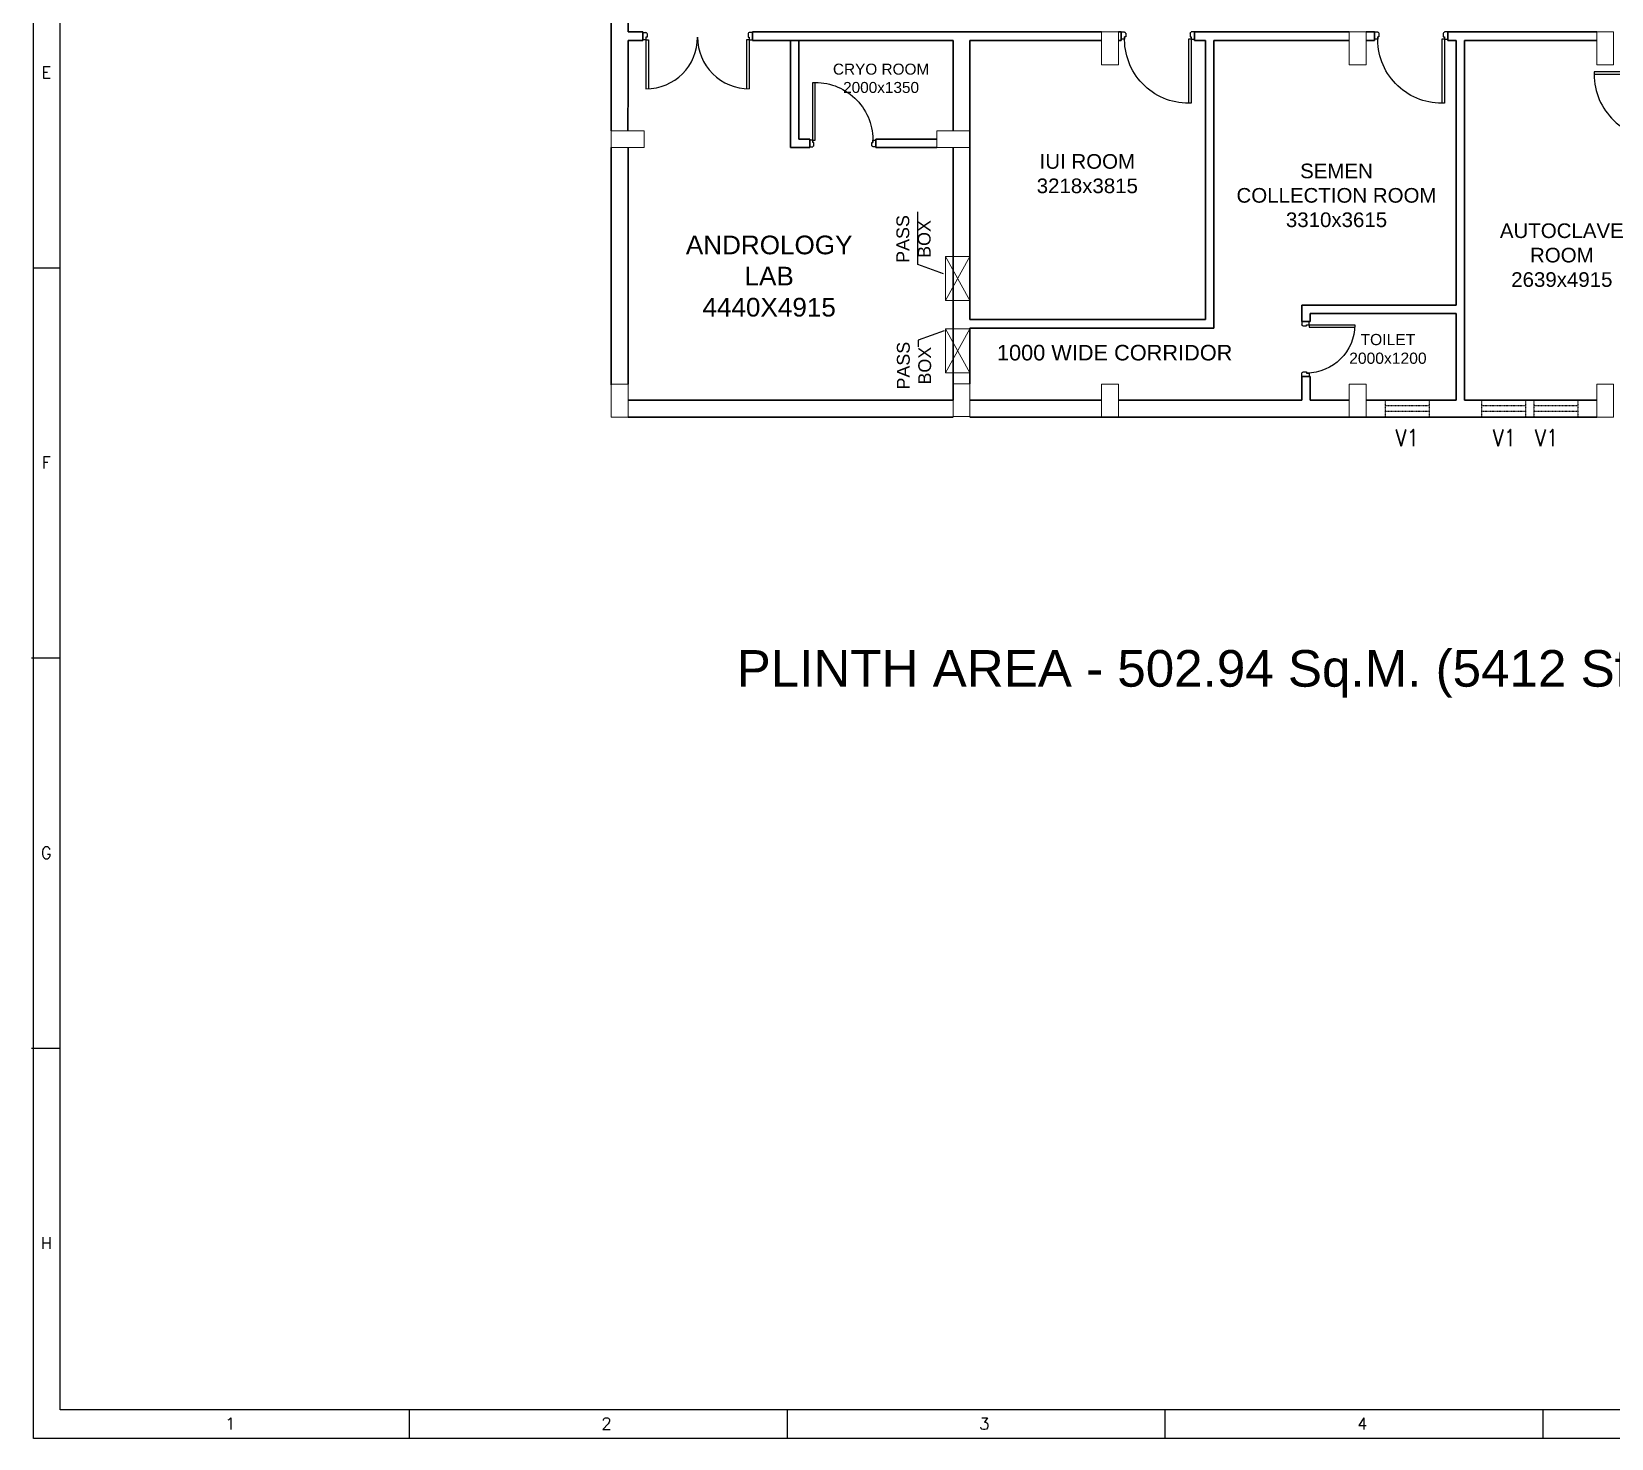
# Model space of a CAD drawing. Extents: x 2733443 to 3206532, y -1516114 to -1264405.
# Drawn here: x 2982526 to 3004107, y -1336970 to -1317755 of the extents above; entities that cross this region are included whole.
import ezdxf
from ezdxf.enums import TextEntityAlignment as Align

# ---------------------------------------------------------------- set-up
doc = ezdxf.new("R2010")
doc.units = 0
doc.header["$MEASUREMENT"] = 0
doc.linetypes.add('1', pattern=[0, 0, 0])
doc.linetypes.add('HIDDEN', pattern=[0.375, 0.25, -0.125])
doc.layers.get('0').update_dxf_attribs({"color": 250, "linetype": '1'})
for name, color, linetype, lineweight in [('Column', 162, 'Continuous', 13), ('WALL', 7, '1', 35), ('WIN', 151, 'Continuous', 9)]:
    doc.layers.add(name, color=color, linetype=linetype, lineweight=lineweight)
for name, color, linetype in [('DOOR', 40, 'Continuous'), ('TEXT', 5, '1'), ('TITLE', 7, 'Continuous'), ('V1', 7, 'Continuous')]:
    doc.layers.add(name, color=color, linetype=linetype)
doc.styles.add('ARIAL', font='arial.ttf')
doc.styles.add('ROMANS', font='romans.shx')
doc.dimstyles.new('TEXT', dxfattribs={"dimscale": 0, "dimtxt": 500, "dimasz": 100, "dimexe": 75, "dimexo": 100, "dimgap": 50, "dimtad": 0, "dimdec": 0, "dimzin": 0, "dimdsep": 46, "dimtxsty": 'ARIAL', "dimblk": 'OBLIQUE', "dimcen": 0.09, "dimdle": 100, "dimclrd": 256, "dimclre": 256, "dimclrt": 6, "dimadec": 0, "dimazin": 0, "dimtfac": 1, "dimtdec": 0, "dimtofl": 0, "dimtmove": 2, "dimatfit": 3, "dimfxl": 1, "dimfrac": 2, "dimtolj": 1, "dimtzin": 0, "dimarcsym": 0})

# ---------------------------------------------------------------- blocks, each defined once
blk = doc.blocks.new('_Oblique')
at = {"color": 0, "linetype": 'ByBlock', "lineweight": -2}
blk.add_line((-0.5, -0.5), (0.5, 0.5), dxfattribs=at)
blk = doc.blocks.new('A$C1BA14061')
at = {"layer": 'TITLE', "color": 7}
for p, q in [((0, -140464), (0, 0)), ((203982, -140464), (0, -140464))]:
    blk.add_line(p, q, dxfattribs=at)
at = {"layer": 'TITLE'}
for p, q in [((1204, -139174), (1204, -1290)), ((202692, -139174), (1204, -139174))]:
    blk.add_line(p, q, dxfattribs=at)
at = {"layer": 'TITLE', "color": 0}
for p, q in [((0, -87790), (1204, -87790)), ((-86, -105348), (1204, -105348)), ((-86, -122906), (1204, -122906)), ((16920, -140464), (16920, -139174)), ((33925, -140464), (33925, -139174)), ((50931, -140464), (50931, -139174)), ((67937, -140464), (67937, -139174))]:
    blk.add_line(p, q, dxfattribs=at)
at = {"layer": 'TITLE', "color": 0, "style": 'ROMANS', "width": 1}
for s, p in [('E', (573, -78997)), ('F', (573, -96555)), ('G', (573, -114113)), ('H', (573, -131671)), ('1', (8852, -139799)), ('2', (25785, -139799)), ('3', (42791, -139799)), ('4', (59796, -139799))]:
    blk.add_text(s, height=535, dxfattribs=at).set_placement(p, align=Align.MIDDLE)
blk = doc.blocks.new('A$C19B8274B')
at = {"layer": 'DOOR'}
for p, q in [((-45, 925), (-80, 925)), ((-80, 50), (-80, 925)), ((-45, 50), (-45, 925)), ((-45, 50), (-80, 50)), ((-955, -50), (-955, -47.5)), ((-940, -35), (-942.5, -35)), ((-60, -35), (-57.5, -35)), ((-45, -50), (-45, -47.5))]:
    blk.add_line(p, q, dxfattribs=at)
for points in [[(-940, 15), (-955, 15), (-955, 50), (-1000, 50), (-1000, -50), (-955, -50)], [(-940, -35), (-940, 15)], [(-60, 15), (-45, 15), (-45, 50), (0, 50), (0, -50), (-45, -50)], [(-60, -35), (-60, 15)]]:
    blk.add_lwpolyline(points, dxfattribs=at)
at = {"layer": 'DOOR', "color": 145}
blk.add_arc((-80, 50), 875, 90, 182.29244, dxfattribs=at)
at = {"layer": 'DOOR'}
for centre, start, end in [((-955, -35), 270, 0), ((-45, -35), 180, 270)]:
    blk.add_arc(centre, 12.5, start, end, dxfattribs=at)
blk = doc.blocks.new('750')
at = {"layer": 'DOOR'}
for p, q in [((-50, 705), (-47.5, 705)), ((-35, 690), (-35, 692.5)), ((-50, 45), (-47.5, 45)), ((-35, 60), (-35, 57.5)), ((50, 45), (50, 80)), ((50, 80), (675, 80)), ((50, 45), (675, 45)), ((675, 45), (675, 80))]:
    blk.add_line(p, q, dxfattribs=at)
for points in [[(15, 690), (15, 705), (50, 705), (50, 750), (-50, 750), (-50, 705)], [(-35, 690), (15, 690)], [(15, 60), (15, 45), (50, 45), (50, 0), (-50, 0), (-50, 45)], [(-35, 60), (15, 60)]]:
    blk.add_lwpolyline(points, dxfattribs=at)
for centre, start, end in [((-35, 705), 180, 270), ((-35, 45), 90, 180)]:
    blk.add_arc(centre, 12.5, start, end, dxfattribs=at)
at = {"layer": 'DOOR', "color": 145}
blk.add_arc((15, 45), 660, 0, 90, dxfattribs=at)
blk = doc.blocks.new('ddoor')
at = {"layer": 'DOOR', "lineweight": 25}
for p, q in [((50, 0), (-50, 0)), ((-50, 0), (-50, -45)), ((50, -45), (50, 0)), ((-50, -45), (-47, -45)), ((-35, -60), (-35, -57)), ((-35, -60), (15, -60)), ((15, -60), (15, -45)), ((15, -45), (50, -45)), ((50, -45), (720, -45)), ((50, -45), (50, -80)), ((50, -80), (720, -80)), ((-50, -1500), (-50, -1455)), ((-50, -1455), (-47, -1455)), ((50, -1500), (-50, -1500)), ((50, -1500), (-50, -1500)), ((-35, -1440), (-35, -1442)), ((-35, -1440), (15, -1440)), ((15, -1440), (15, -1455)), ((15, -1455), (50, -1455)), ((50, -1420), (720, -1420)), ((50, -1455), (50, -1420)), ((50, -1455), (720, -1455)), ((50, -1455), (50, -1500))]:
    blk.add_line(p, q, dxfattribs=at)
for centre, start, end in [((-35, -45), 180, 270), ((-35, -1455), 90, 180)]:
    blk.add_arc(centre, 12.5, start, end, dxfattribs=at)
at = {"layer": 'DOOR', "color": 146, "lineweight": 25, "true_color": 0x105689}
for centre, start, end in [((15, -45), 270, 0), ((15, -1455), 0, 90)]:
    blk.add_arc(centre, 705, start, end, dxfattribs=at)

msp = doc.modelspace()

# ---------------------------------------------------------------- linework, layer by layer
at = {"layer": 'Column'}
for points in [[(2997143.265, -1317759.3945), (2997373.265, -1317759.3945), (2997373.265, -1318209.3945), (2997143.265, -1318209.3945)], [(3000524.9317, -1317759.3945), (3000754.9317, -1317759.3945), (3000754.9317, -1318209.3945), (3000524.9317, -1318209.3945)], [(3003906.5984, -1317759.3945), (3004136.5984, -1317759.3945), (3004136.5984, -1318209.3945), (3003906.5984, -1318209.3945)], [(2990893.3491, -1319109.3945), (2990893.3491, -1319339.3945), (2990443.3491, -1319339.3945), (2990443.3491, -1319109.3945)], [(2995343.265, -1319109.3945), (2995343.265, -1319339.3945), (2994893.265, -1319339.3945), (2994893.265, -1319109.3945)], [(2990443.3491, -1322569.3945), (2990673.3491, -1322569.3945), (2990673.3491, -1323019.3945), (2990443.3491, -1323019.3945)], [(2995113.265, -1322564.3945), (2995343.265, -1322564.3945), (2995343.265, -1323014.3945), (2995113.265, -1323014.3945)], [(2997143.265, -1322569.3945), (2997373.265, -1322569.3945), (2997373.265, -1323019.3945), (2997143.265, -1323019.3945)], [(3000524.9317, -1322569.3945), (3000754.9317, -1322569.3945), (3000754.9317, -1323019.3945), (3000524.9317, -1323019.3945)], [(3003906.5984, -1322569.3945), (3004136.5984, -1322569.3945), (3004136.5984, -1323019.3945), (3003906.5984, -1323019.3945)]]:
    msp.add_lwpolyline(points, close=True, dxfattribs=at)
at = {"layer": 'V1', "linetype": 'HIDDEN', "ltscale": 0.5}
for p, q in [((3001616.1205, -1322789.3945), (3001016.1205, -1322789.3945)), ((3001016.1205, -1322789.3945), (3001016.1205, -1323019.3945)), ((3001616.1205, -1322864.3945), (3001016.1205, -1322864.3945)), ((3001616.1205, -1322789.3945), (3001616.1205, -1323019.3945)), ((3002931.2031, -1322789.3945), (3002331.2031, -1322789.3945)), ((3002331.2031, -1322789.3945), (3002331.2031, -1323019.3945)), ((3002931.2031, -1322864.3945), (3002331.2031, -1322864.3945)), ((3002931.2031, -1322789.3945), (3002931.2031, -1323019.3945)), ((3003648.8024, -1322789.3945), (3003048.8024, -1322789.3945)), ((3003048.8024, -1322789.3945), (3003048.8024, -1323019.3945)), ((3003648.8024, -1322864.3945), (3003048.8024, -1322864.3945)), ((3003648.8024, -1322789.3945), (3003648.8024, -1323019.3945)), ((3001616.1205, -1322944.3945), (3001016.1205, -1322944.3945)), ((3001616.1205, -1323019.3945), (3001016.1205, -1323019.3945)), ((3002931.2031, -1322944.3945), (3002331.2031, -1322944.3945)), ((3002931.2031, -1323019.3945), (3002331.2031, -1323019.3945)), ((3003648.8024, -1322944.3945), (3003048.8024, -1322944.3945)), ((3003648.8024, -1323019.3945), (3003048.8024, -1323019.3945))]:
    msp.add_line(p, q, dxfattribs=at)
at = {"layer": 'WALL'}
for p, q in [((2990443.3491, -1315774.3945), (2990443.3491, -1319109.3945)), ((2990673.3491, -1315774.3945), (2990673.3491, -1317759.3945)), ((2990873.3491, -1317759.3945), (2990673.3491, -1317759.3945)), ((2990673.3491, -1317874.3945), (2990673.3491, -1318474.3945)), ((2990873.3491, -1317874.3945), (2990673.3491, -1317874.3945)), ((2990873.3491, -1317759.3945), (2990873.3491, -1317874.3945)), ((2992373.3491, -1317759.3945), (2992373.3491, -1317874.3945)), ((2994938.3491, -1317759.3945), (2992373.3491, -1317759.3945)), ((2993173.3491, -1317874.3945), (2992373.3491, -1317874.3945)), ((2992893.265, -1319339.3945), (2992893.265, -1317874.3945)), ((2993008.265, -1319224.3945), (2993008.265, -1317874.3945)), ((2994938.3491, -1317874.3945), (2993173.3491, -1317874.3945)), ((2995343.265, -1317759.3945), (2994938.3491, -1317759.3945)), ((2995113.265, -1317874.3945), (2994938.3491, -1317874.3945)), ((2995113.265, -1317874.3945), (2995113.265, -1319109.3945)), ((2997143.265, -1317759.3945), (2995343.265, -1317759.3945)), ((2995343.265, -1317874.3945), (2995343.265, -1321604.3945)), ((2997143.265, -1317874.3945), (2995343.265, -1317874.3945)), ((2997411.265, -1317759.3945), (2997373.265, -1317759.3945)), ((2997411.265, -1317874.3945), (2997373.265, -1317874.3945)), ((2997411.265, -1317874.3945), (2997411.265, -1317759.3945)), ((2999343.4367, -1317759.3945), (2998411.265, -1317759.3945)), ((2998411.265, -1317874.3945), (2998411.265, -1317759.3945)), ((2998561.265, -1317874.3945), (2998411.265, -1317874.3945)), ((2998561.265, -1317874.3945), (2998561.265, -1321689.3945)), ((2998676.265, -1317874.3945), (2998676.265, -1321804.3945)), ((2999458.4367, -1317874.3945), (2998676.265, -1317874.3945)), ((2999343.4367, -1317759.3945), (3000524.9317, -1317759.3945)), ((2999458.4367, -1317874.3945), (3000524.9317, -1317874.3945)), ((3000869.9317, -1317759.3945), (3000754.9317, -1317759.3945)), ((3000754.9317, -1317759.3945), (3000869.9317, -1317759.3945)), ((3000869.9317, -1317874.3945), (3000754.9317, -1317874.3945)), ((3000869.9317, -1317759.3945), (3000869.9317, -1317874.3945)), ((3001894.265, -1317759.3945), (3001869.9317, -1317759.3945)), ((3001869.9317, -1317874.3945), (3001869.9317, -1317759.3945)), ((3001869.9317, -1317874.3945), (3001984.9317, -1317874.3945)), ((3002099.9317, -1317759.3945), (3001894.265, -1317759.3945)), ((3001984.9317, -1317874.3945), (3001984.9317, -1321489.3945)), ((3002249.9317, -1317759.3945), (3002099.9317, -1317759.3945)), ((3002249.9317, -1317874.3945), (3002099.9317, -1317874.3945)), ((3002099.9317, -1317874.3945), (3002099.9317, -1320354.3945)), ((3003906.5984, -1317759.3945), (3002249.9317, -1317759.3945)), ((3003906.5984, -1317874.3945), (3002249.9317, -1317874.3945)), ((2990673.3491, -1318474.3945), (2990668.3491, -1319109.3945)), ((2993008.265, -1319224.3945), (2993158.265, -1319224.3945)), ((2993158.265, -1319224.3945), (2993008.265, -1319224.3945)), ((2993158.265, -1319224.3945), (2993158.265, -1319339.3945)), ((2994058.265, -1319224.3944), (2994058.265, -1319339.3944)), ((2994893.265, -1319224.3945), (2994058.265, -1319224.3945)), ((2990443.3491, -1319339.3945), (2990443.3491, -1322579.0785)), ((2990673.3491, -1319339.3945), (2990673.3491, -1322569.3945)), ((2993158.265, -1319339.3945), (2992893.265, -1319339.3945)), ((2994058.265, -1319339.3944), (2994893.265, -1319339.3944)), ((2995113.265, -1319339.3945), (2995113.265, -1322789.3945)), ((3002099.9317, -1320354.3945), (3002099.9317, -1322789.3945)), ((2995343.265, -1321604.3945), (2995343.265, -1321689.3945)), ((2999876.265, -1321489.3945), (2999876.265, -1321604.3945)), ((2999876.265, -1321489.3945), (3001984.9317, -1321489.3945)), ((2999876.265, -1321499.3945), (2999876.265, -1321714.3945)), ((2999991.265, -1321714.3945), (2999991.265, -1321604.3945)), ((2999991.265, -1321604.3945), (3001984.9317, -1321604.3945)), ((3001984.9317, -1321604.3945), (3001984.9317, -1322789.3945)), ((2998561.265, -1321689.3945), (2995343.265, -1321689.3945)), ((2995343.265, -1321804.3945), (2995343.265, -1322564.3945)), ((2995343.265, -1321804.3945), (2998676.265, -1321804.3945)), ((2999876.265, -1321714.3945), (2999991.265, -1321714.3945)), ((2999876.265, -1322789.3945), (2999876.265, -1322464.3945)), ((2999876.265, -1322464.3945), (2999991.265, -1322464.3945)), ((2999991.265, -1322464.3945), (2999991.265, -1322789.3945)), ((2990673.3491, -1322789.3945), (2995113.265, -1322789.3945)), ((2997143.265, -1322789.3945), (2995343.265, -1322789.3945)), ((2999343.4367, -1322789.3945), (2997373.265, -1322789.3945)), ((2999876.265, -1322789.3945), (2999343.4367, -1322789.3945)), ((3000524.9317, -1322789.3945), (2999991.265, -1322789.3945)), ((3001984.9317, -1322789.3945), (3000754.9317, -1322789.3945)), ((3002406.5984, -1322789.3945), (3002099.9317, -1322789.3945)), ((3003906.5984, -1322789.3945), (3002406.5984, -1322789.3945)), ((2990673.3491, -1323019.3945), (2995113.265, -1323019.3945)), ((3003906.5984, -1323019.3945), (2995343.265, -1323019.3945)), ((3003906.5984, -1323019.3945), (2997373.265, -1323019.3945))]:
    msp.add_line(p, q, dxfattribs=at)
at = {"layer": 'WIN', "color": 8, "linetype": 'Continuous'}
for p, q in [((2995340.6249, -1321426.2324), (2995010.6249, -1320827.0493)), ((2995010.6249, -1321426.2324), (2995340.6249, -1320827.0493)), ((2995340.3062, -1322416.1943), (2995010.3062, -1321817.0112)), ((2995010.3062, -1322416.1943), (2995340.3062, -1321817.0112))]:
    msp.add_line(p, q, dxfattribs=at)
at = {"layer": 'WIN', "linetype": 'Continuous'}
for points in [[(2995010.6249, -1321426.2324), (2995340.6249, -1321426.2324), (2995340.6249, -1320827.0493), (2995010.6249, -1320827.0493)], [(2995010.3062, -1322416.1943), (2995340.3062, -1322416.1943), (2995340.3062, -1321817.0112), (2995010.3062, -1321817.0112)]]:
    msp.add_lwpolyline(points, close=True, dxfattribs=at)

# ---------------------------------------------------------------- block references
at = {"layer": 'DOOR', "linetype": 'Continuous', "xscale": -1, "rotation": 180}
for p in [(2998411.265, -1317809.3945), (3001869.9317, -1317809.3945)]:
    msp.add_blockref('A$C19B8274B', p, dxfattribs=at)
at = {"layer": 'DOOR', "linetype": 'Continuous', "rotation": 89.99999999999999}
msp.add_blockref('A$C19B8274B', (3004796.0984, -1318259.3945), dxfattribs=at)
at = {"layer": 'DOOR', "linetype": 'Continuous', "xscale": -0.9, "yscale": 0.9, "zscale": 0.9}
msp.add_blockref('A$C19B8274B', (2993158.265, -1319281.8945), dxfattribs=at)
at = {"layer": 'DOOR', "xscale": -1, "rotation": 180}
msp.add_blockref('750', (2999926.265, -1321714.3945), dxfattribs=at)
at = {"layer": 'TITLE', "xscale": 0.3035552556082519, "yscale": 0.3035553943041123, "zscale": 0.3035553665695551}
msp.add_blockref('A$C1BA14061', (2982551.6742, -1294331.5731), dxfattribs=at)
at = {"layer": 'WALL', "rotation": 270}
msp.add_blockref('ddoor', (2992373.3491, -1317816.8945), dxfattribs=at)

# ---------------------------------------------------------------- texts
at = {"layer": 'TEXT', "style": 'ARIAL'}
msp.add_text('1000 WIDE CORRIDOR', height=212.5, dxfattribs=at).set_placement((2997320.9295, -1322310.2919), align=Align.BOTTOM_CENTER)
at = {"layer": 'TEXT', "attachment_point": 5, "style": 'ARIAL'}
for s, insert, char_height, width in [('CRYO ROOM 2000x1350', (2994129.9881, -1318394.0058), 150, 2091.40159), ('IUI ROOM 3218x3815', (2996947.4779, -1319696.4484), 200, 2091.40159), ('SEMEN COLLECTION ROOM 3310x3615', (3000351.2955, -1319993.1261), 200, 2732.422793), ('ANDROLOGY LAB 4440X4915', (2992601.1789, -1321096.0418), 255, 2454.157572), ('AUTOCLAVE\\PROOM\\P2639x4915', (3003429.4894, -1320809.4095), 200, 1382.810368), ('TOILET\\P2000x1200', (3001053.1135, -1322089.8144), 153, 1626.955662), ('PLINTH AREA - 502.94 Sq.M. (5412 Sft.)', (2998561.7722, -1326528.2532), 500, 16142.689333)]:
    msp.add_mtext(s, dxfattribs=dict(at, insert=insert, char_height=char_height, width=width))
at = {"layer": 'TEXT', "linetype": 'Continuous', "char_height": 175, "width": 1149.249659, "attachment_point": 5, "rotation": 90, "style": 'ARIAL'}
for insert in [(2994574.0097, -1320587.4929, -101230.7692), (2994581.1624, -1322318.0067, -101230.7692)]:
    msp.add_mtext('PASS BOX', dxfattribs=dict(at, insert=insert))
at = {"layer": 'V1', "color": 7, "style": 'ROMANS', "width": 0.85}
for p in [(3001317.3587, -1323418.4163), (3002645.3372, -1323418.4163), (3003222.0994, -1323418.4163)]:
    msp.add_text('V1', height=230, dxfattribs=at).set_placement(p, align=Align.CENTER)

# ---------------------------------------------------------------- leaders
at = {"layer": 'WIN', "color": 8, "linetype": 'Continuous'}
for points in [[(2994984.1138, -1321065.368, -101230.7692), (2994631.2532, -1320935.963, -101230.7692), (2994631.2532, -1320218.1958, -101230.7692)], [(2994991.2665, -1321840.1316, -101230.7692), (2994638.4059, -1321969.5366, -101230.7692), (2994638.4059, -1322059.2575, -101230.7692)]]:
    msp.add_leader(points, dimstyle='TEXT', override={"dimscale": 1, "dimtxt": 200, "dimasz": 50, "dimfxl": 0.18}, dxfattribs=at)

doc.saveas('drawing.dxf')
